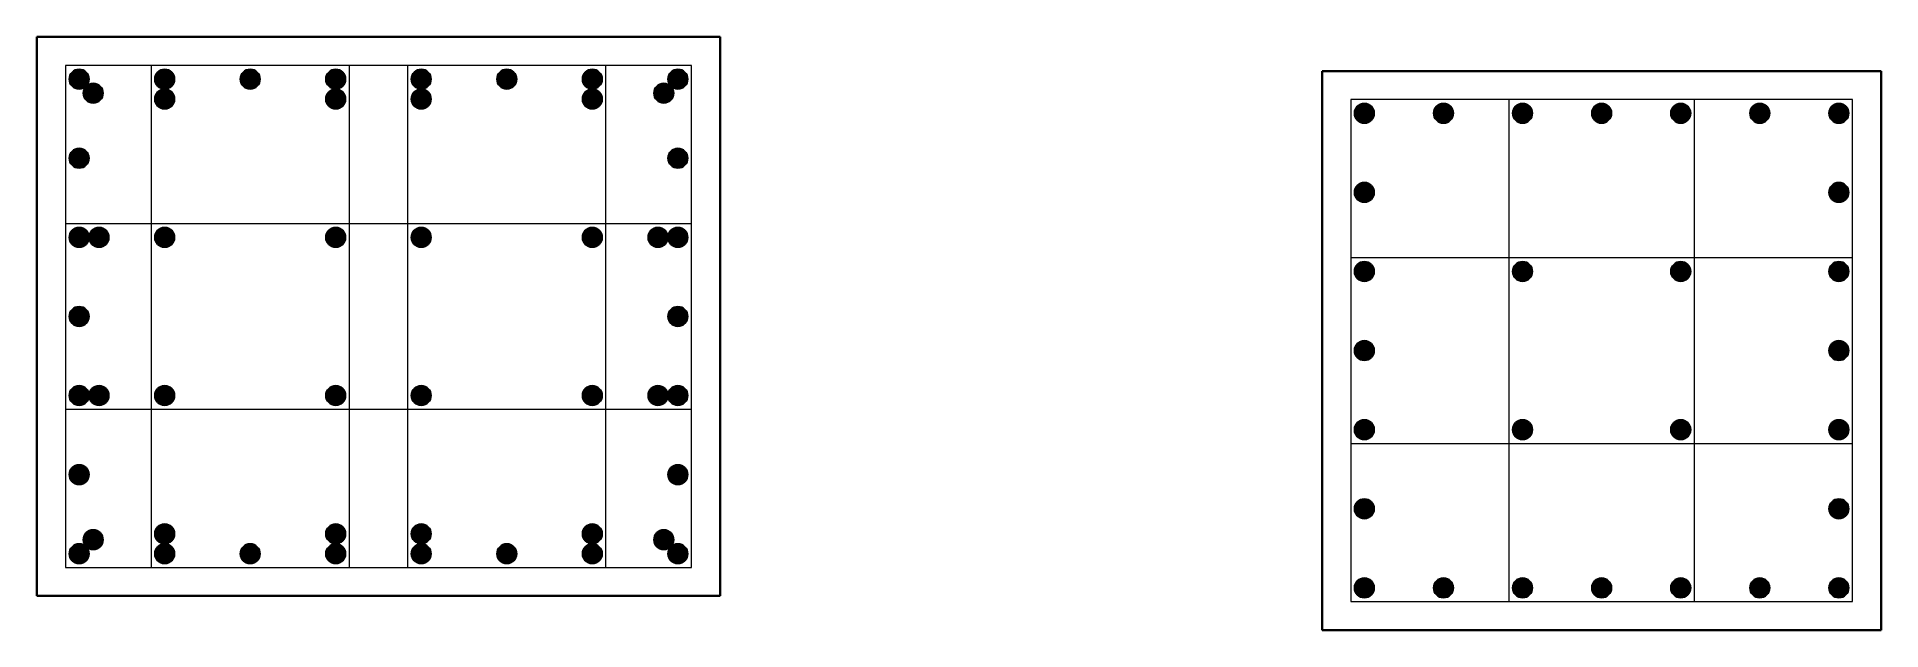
# Model space of a CAD drawing. Header units: millimetres. Extents: x 1808 to 4777, y 3408 to 4363.
import ezdxf

# ---------------------------------------------------------------- set-up
doc = ezdxf.new("R2010")
doc.units = ezdxf.units.MM
doc.layers.add('A-DETL-GENF', color=7, linetype='Continuous')
doc.layers.add('CED_0_13_Solid', color=7, linetype='Continuous', lineweight=18)
doc.layers.add('CED_0_18_Solid', color=7, linetype='Continuous', lineweight=35)

msp = doc.modelspace()

# ---------------------------------------------------------------- hatches: boundary and pattern name
at = {"layer": 'A-DETL-GENF'}
h = msp.add_hatch(color=7, dxfattribs=at)
edge = h.paths.add_edge_path()
edge.add_arc((1876, 4294.9), 16, 0, 360)
h = msp.add_hatch(color=7, dxfattribs=at)
edge = h.paths.add_edge_path()
edge.add_arc((2013.7, 4294.9), 16, 0, 360)
h = msp.add_hatch(color=7, dxfattribs=at)
edge = h.paths.add_edge_path()
edge.add_arc((2151.4, 4294.9), 16, 0, 360)
h = msp.add_hatch(color=7, dxfattribs=at)
edge = h.paths.add_edge_path()
edge.add_arc((2289.1, 4294.9), 16, 0, 360)
h = msp.add_hatch(color=7, dxfattribs=at)
edge = h.paths.add_edge_path()
edge.add_arc((2426.8, 4294.9), 16, 0, 360)
h = msp.add_hatch(color=7, dxfattribs=at)
edge = h.paths.add_edge_path()
edge.add_arc((2564.5, 4294.9), 16, 0, 360)
h = msp.add_hatch(color=7, dxfattribs=at)
edge = h.paths.add_edge_path()
edge.add_arc((2702.2, 4294.9), 16, 0, 360)
h = msp.add_hatch(color=7, dxfattribs=at)
edge = h.paths.add_edge_path()
edge.add_arc((2840, 4294.9), 16, 0, 360)
h = msp.add_hatch(color=7, dxfattribs=at)
edge = h.paths.add_edge_path()
edge.add_arc((1898.6, 4272.3), 16, 0, 360)
h = msp.add_hatch(color=7, dxfattribs=at)
edge = h.paths.add_edge_path()
edge.add_arc((2013.7, 4262.9), 16, 0, 360)
h = msp.add_hatch(color=7, dxfattribs=at)
edge = h.paths.add_edge_path()
edge.add_arc((2289.1, 4262.9), 16, 0, 360)
h = msp.add_hatch(color=7, dxfattribs=at)
edge = h.paths.add_edge_path()
edge.add_arc((2426.8, 4262.9), 16, 0, 360)
h = msp.add_hatch(color=7, dxfattribs=at)
edge = h.paths.add_edge_path()
edge.add_arc((2702.2, 4262.9), 16, 0, 360)
h = msp.add_hatch(color=7, dxfattribs=at)
edge = h.paths.add_edge_path()
edge.add_arc((2817.3, 4272.3), 16, 0, 360)
h = msp.add_hatch(color=7, dxfattribs=at)
edge = h.paths.add_edge_path()
edge.add_arc((3945.3, 4239.9), 16, 0, 360)
h = msp.add_hatch(color=7, dxfattribs=at)
edge = h.paths.add_edge_path()
edge.add_arc((4072.7, 4239.9), 16, 0, 360)
h = msp.add_hatch(color=7, dxfattribs=at)
edge = h.paths.add_edge_path()
edge.add_arc((4200, 4239.9), 16, 0, 360)
h = msp.add_hatch(color=7, dxfattribs=at)
edge = h.paths.add_edge_path()
edge.add_arc((4327.3, 4239.9), 16, 0, 360)
h = msp.add_hatch(color=7, dxfattribs=at)
edge = h.paths.add_edge_path()
edge.add_arc((4454.7, 4239.9), 16, 0, 360)
h = msp.add_hatch(color=7, dxfattribs=at)
edge = h.paths.add_edge_path()
edge.add_arc((4582, 4239.9), 16, 0, 360)
h = msp.add_hatch(color=7, dxfattribs=at)
edge = h.paths.add_edge_path()
edge.add_arc((4709.3, 4239.9), 16, 0, 360)
h = msp.add_hatch(color=7, dxfattribs=at)
edge = h.paths.add_edge_path()
edge.add_arc((1876, 4167.6), 16, 0, 360)
h = msp.add_hatch(color=7, dxfattribs=at)
edge = h.paths.add_edge_path()
edge.add_arc((2840, 4167.6), 16, 0, 360)
h = msp.add_hatch(color=7, dxfattribs=at)
edge = h.paths.add_edge_path()
edge.add_arc((3945.3, 4112.6), 16, 0, 360)
h = msp.add_hatch(color=7, dxfattribs=at)
edge = h.paths.add_edge_path()
edge.add_arc((4709.3, 4112.6), 16, 0, 360)
h = msp.add_hatch(color=7, dxfattribs=at)
edge = h.paths.add_edge_path()
edge.add_arc((1876, 4040.2), 16, 0, 360)
h = msp.add_hatch(color=7, dxfattribs=at)
edge = h.paths.add_edge_path()
edge.add_arc((1908, 4040.2), 16, 0, 360)
h = msp.add_hatch(color=7, dxfattribs=at)
edge = h.paths.add_edge_path()
edge.add_arc((2013.7, 4040.2), 16, 0, 360)
h = msp.add_hatch(color=7, dxfattribs=at)
edge = h.paths.add_edge_path()
edge.add_arc((2289.1, 4040.2), 16, 0, 360)
h = msp.add_hatch(color=7, dxfattribs=at)
edge = h.paths.add_edge_path()
edge.add_arc((2426.8, 4040.2), 16, 0, 360)
h = msp.add_hatch(color=7, dxfattribs=at)
edge = h.paths.add_edge_path()
edge.add_arc((2702.2, 4040.2), 16, 0, 360)
h = msp.add_hatch(color=7, dxfattribs=at)
edge = h.paths.add_edge_path()
edge.add_arc((2808, 4040.2), 16, 0, 360)
h = msp.add_hatch(color=7, dxfattribs=at)
edge = h.paths.add_edge_path()
edge.add_arc((2840, 4040.2), 16, 0, 360)
h = msp.add_hatch(color=7, dxfattribs=at)
edge = h.paths.add_edge_path()
edge.add_arc((3945.3, 3985.3), 16, 0, 360)
h = msp.add_hatch(color=7, dxfattribs=at)
edge = h.paths.add_edge_path()
edge.add_arc((4200, 3985.3), 16, 0, 360)
h = msp.add_hatch(color=7, dxfattribs=at)
edge = h.paths.add_edge_path()
edge.add_arc((4454.7, 3985.3), 16, 180, 540, ccw=False)
h = msp.add_hatch(color=7, dxfattribs=at)
edge = h.paths.add_edge_path()
edge.add_arc((4709.3, 3985.3), 16, 0, 360)
h = msp.add_hatch(color=7, dxfattribs=at)
edge = h.paths.add_edge_path()
edge.add_arc((1876, 3912.9), 16, 0, 360)
h = msp.add_hatch(color=7, dxfattribs=at)
edge = h.paths.add_edge_path()
edge.add_arc((2840, 3912.9), 16, 0, 360)
h = msp.add_hatch(color=7, dxfattribs=at)
edge = h.paths.add_edge_path()
edge.add_arc((3945.3, 3857.9), 16, 0, 360)
h = msp.add_hatch(color=7, dxfattribs=at)
edge = h.paths.add_edge_path()
edge.add_arc((4709.3, 3857.9), 16, 0, 360)
h = msp.add_hatch(color=7, dxfattribs=at)
edge = h.paths.add_edge_path()
edge.add_arc((1876, 3785.6), 16, 0, 360)
h = msp.add_hatch(color=7, dxfattribs=at)
edge = h.paths.add_edge_path()
edge.add_arc((1908, 3785.6), 16, 0, 360)
h = msp.add_hatch(color=7, dxfattribs=at)
edge = h.paths.add_edge_path()
edge.add_arc((2013.7, 3785.6), 16, 0, 360, ccw=False)
h = msp.add_hatch(color=7, dxfattribs=at)
edge = h.paths.add_edge_path()
edge.add_arc((2289.1, 3785.6), 16, 0, 360, ccw=False)
h = msp.add_hatch(color=7, dxfattribs=at)
edge = h.paths.add_edge_path()
edge.add_arc((2426.8, 3785.6), 16, 0, 360, ccw=False)
h = msp.add_hatch(color=7, dxfattribs=at)
edge = h.paths.add_edge_path()
edge.add_arc((2702.2, 3785.6), 16, 0, 360, ccw=False)
h = msp.add_hatch(color=7, dxfattribs=at)
edge = h.paths.add_edge_path()
edge.add_arc((2808, 3785.6), 16, 0, 360)
h = msp.add_hatch(color=7, dxfattribs=at)
edge = h.paths.add_edge_path()
edge.add_arc((2840, 3785.6), 16, 0, 360)
h = msp.add_hatch(color=7, dxfattribs=at)
edge = h.paths.add_edge_path()
edge.add_arc((3945.3, 3730.6), 16, 0, 360)
h = msp.add_hatch(color=7, dxfattribs=at)
edge = h.paths.add_edge_path()
edge.add_arc((4200, 3730.6), 16, 0, 360, ccw=False)
h = msp.add_hatch(color=7, dxfattribs=at)
edge = h.paths.add_edge_path()
edge.add_arc((4454.7, 3730.6), 16, -180, 180)
h = msp.add_hatch(color=7, dxfattribs=at)
edge = h.paths.add_edge_path()
edge.add_arc((4709.3, 3730.6), 16, 0, 360)
h = msp.add_hatch(color=7, dxfattribs=at)
edge = h.paths.add_edge_path()
edge.add_arc((1876, 3658.2), 16, 0, 360)
h = msp.add_hatch(color=7, dxfattribs=at)
edge = h.paths.add_edge_path()
edge.add_arc((2840, 3658.2), 16, 0, 360)
h = msp.add_hatch(color=7, dxfattribs=at)
edge = h.paths.add_edge_path()
edge.add_arc((3945.3, 3603.3), 16, 0, 360)
h = msp.add_hatch(color=7, dxfattribs=at)
edge = h.paths.add_edge_path()
edge.add_arc((4709.3, 3603.3), 16, 0, 360)
h = msp.add_hatch(color=7, dxfattribs=at)
edge = h.paths.add_edge_path()
edge.add_arc((1898.6, 3553.5), 16, 0, 360)
h = msp.add_hatch(color=7, dxfattribs=at)
edge = h.paths.add_edge_path()
edge.add_arc((2013.7, 3562.9), 16, 0, 360)
h = msp.add_hatch(color=7, dxfattribs=at)
edge = h.paths.add_edge_path()
edge.add_arc((2289.1, 3562.9), 16, 0, 360)
h = msp.add_hatch(color=7, dxfattribs=at)
edge = h.paths.add_edge_path()
edge.add_arc((2426.8, 3562.9), 16, 0, 360)
h = msp.add_hatch(color=7, dxfattribs=at)
edge = h.paths.add_edge_path()
edge.add_arc((2702.2, 3562.9), 16, 0, 360)
h = msp.add_hatch(color=7, dxfattribs=at)
edge = h.paths.add_edge_path()
edge.add_arc((2817.3, 3553.5), 16, 0, 360)
h = msp.add_hatch(color=7, dxfattribs=at)
edge = h.paths.add_edge_path()
edge.add_arc((1876, 3530.9), 16, 0, 360)
h = msp.add_hatch(color=7, dxfattribs=at)
edge = h.paths.add_edge_path()
edge.add_arc((2013.7, 3530.9), 16, 0, 360)
h = msp.add_hatch(color=7, dxfattribs=at)
edge = h.paths.add_edge_path()
edge.add_arc((2151.4, 3530.9), 16, 0, 360)
h = msp.add_hatch(color=7, dxfattribs=at)
edge = h.paths.add_edge_path()
edge.add_arc((2289.1, 3530.9), 16, 0, 360)
h = msp.add_hatch(color=7, dxfattribs=at)
edge = h.paths.add_edge_path()
edge.add_arc((2426.8, 3530.9), 16, 0, 360)
h = msp.add_hatch(color=7, dxfattribs=at)
edge = h.paths.add_edge_path()
edge.add_arc((2564.5, 3530.9), 16, 0, 360)
h = msp.add_hatch(color=7, dxfattribs=at)
edge = h.paths.add_edge_path()
edge.add_arc((2702.2, 3530.9), 16, 0, 360)
h = msp.add_hatch(color=7, dxfattribs=at)
edge = h.paths.add_edge_path()
edge.add_arc((2840, 3530.9), 16, 0, 360)
h = msp.add_hatch(color=7, dxfattribs=at)
edge = h.paths.add_edge_path()
edge.add_arc((3945.3, 3475.9), 16, 0, 360)
h = msp.add_hatch(color=7, dxfattribs=at)
edge = h.paths.add_edge_path()
edge.add_arc((4072.7, 3475.9), 16, 0, 360)
h = msp.add_hatch(color=7, dxfattribs=at)
edge = h.paths.add_edge_path()
edge.add_arc((4200, 3475.9), 16, 0, 360)
h = msp.add_hatch(color=7, dxfattribs=at)
edge = h.paths.add_edge_path()
edge.add_arc((4327.3, 3475.9), 16, 0, 360)
h = msp.add_hatch(color=7, dxfattribs=at)
edge = h.paths.add_edge_path()
edge.add_arc((4454.7, 3475.9), 16, 0, 360)
h = msp.add_hatch(color=7, dxfattribs=at)
edge = h.paths.add_edge_path()
edge.add_arc((4582, 3475.9), 16, 0, 360)
h = msp.add_hatch(color=7, dxfattribs=at)
edge = h.paths.add_edge_path()
edge.add_arc((4709.3, 3475.9), 16, 0, 360)

# ---------------------------------------------------------------- linework, layer by layer
for centre in [(1876, 4294.9), (2013.7, 4294.9), (2151.4, 4294.9), (2289.1, 4294.9), (2426.8, 4294.9), (2564.5, 4294.9), (2702.2, 4294.9), (2840, 4294.9), (1898.6, 4272.3), (2013.7, 4262.9), (2289.1, 4262.9), (2426.8, 4262.9), (2702.2, 4262.9), (2817.3, 4272.3), (3945.3, 4239.9), (4072.7, 4239.9), (4200, 4239.9), (4327.3, 4239.9), (4454.7, 4239.9), (4582, 4239.9), (4709.3, 4239.9), (1876, 4167.6), (2840, 4167.6), (3945.3, 4112.6), (4709.3, 4112.6), (1876, 4040.2), (1908, 4040.2), (2013.7, 4040.2), (2289.1, 4040.2), (2426.8, 4040.2), (2702.2, 4040.2), (2808, 4040.2), (2840, 4040.2), (3945.3, 3985.3), (4200, 3985.3), (4454.7, 3985.3), (4709.3, 3985.3), (1876, 3912.9), (2840, 3912.9), (3945.3, 3857.9), (4709.3, 3857.9), (1876, 3785.6), (1908, 3785.6), (2013.7, 3785.6), (2289.1, 3785.6), (2426.8, 3785.6), (2702.2, 3785.6), (2808, 3785.6), (2840, 3785.6), (3945.3, 3730.6), (4200, 3730.6), (4454.7, 3730.6), (4709.3, 3730.6), (1876, 3658.2), (2840, 3658.2), (3945.3, 3603.3), (4709.3, 3603.3), (1898.6, 3553.5), (2013.7, 3562.9), (2289.1, 3562.9), (2426.8, 3562.9), (2702.2, 3562.9), (2817.3, 3553.5), (1876, 3530.9), (2013.7, 3530.9), (2151.4, 3530.9), (2289.1, 3530.9), (2426.8, 3530.9), (2564.5, 3530.9), (2702.2, 3530.9), (2840, 3530.9), (3945.3, 3475.9), (4072.7, 3475.9), (4200, 3475.9), (4327.3, 3475.9), (4454.7, 3475.9), (4582, 3475.9), (4709.3, 3475.9)]:
    msp.add_circle(centre, 16, dxfattribs=at)
at = {"layer": 'CED_0_13_Solid'}
for p, q in [((2862, 4316.9), (1854, 4316.9)), ((1854, 4316.9), (1854, 3508.9)), ((2311.1, 4316.9), (1991.7, 4316.9)), ((1991.7, 4316.9), (1991.7, 3508.9)), ((2311.1, 3508.9), (2311.1, 4316.9)), ((2724.2, 4316.9), (2404.8, 4316.9)), ((2404.8, 4316.9), (2404.8, 3508.9)), ((2724.2, 3508.9), (2724.2, 4316.9)), ((2862, 3508.9), (2862, 4316.9)), ((4731.3, 4261.9), (3923.3, 4261.9)), ((3923.3, 4261.9), (3923.3, 3453.9)), ((4476.7, 4261.9), (4178, 4261.9)), ((4178, 4261.9), (4178, 3453.9)), ((4476.7, 3453.9), (4476.7, 4261.9)), ((4731.3, 3453.9), (4731.3, 4261.9)), ((2862, 4062.2), (1854, 4062.2)), ((1854, 4062.2), (1854, 3763.6)), ((2862, 3763.6), (2862, 4062.2)), ((4731.3, 4007.3), (3923.3, 4007.3)), ((3923.3, 4007.3), (3923.3, 3708.6)), ((4731.3, 3708.6), (4731.3, 4007.3)), ((1854, 3763.6), (2862, 3763.6)), ((3923.3, 3708.6), (4731.3, 3708.6)), ((1854, 3508.9), (2862, 3508.9)), ((1991.7, 3508.9), (2311.1, 3508.9)), ((2404.8, 3508.9), (2724.2, 3508.9)), ((3923.3, 3453.9), (4731.3, 3453.9)), ((4178, 3453.9), (4476.7, 3453.9))]:
    msp.add_line(p, q, dxfattribs=at)
at = {"layer": 'CED_0_18_Solid'}
for p, q in [((2908, 4362.9), (1808, 4362.9)), ((1808, 4362.9), (1808, 3462.9)), ((2908, 3462.9), (2908, 4362.9)), ((4777.3, 4307.9), (3877.3, 4307.9)), ((3877.3, 4307.9), (3877.3, 3407.9)), ((4777.3, 3407.9), (4777.3, 4307.9)), ((1808, 3462.9), (2908, 3462.9)), ((3877.3, 3407.9), (4777.3, 3407.9))]:
    msp.add_line(p, q, dxfattribs=at)

doc.saveas('drawing.dxf')
